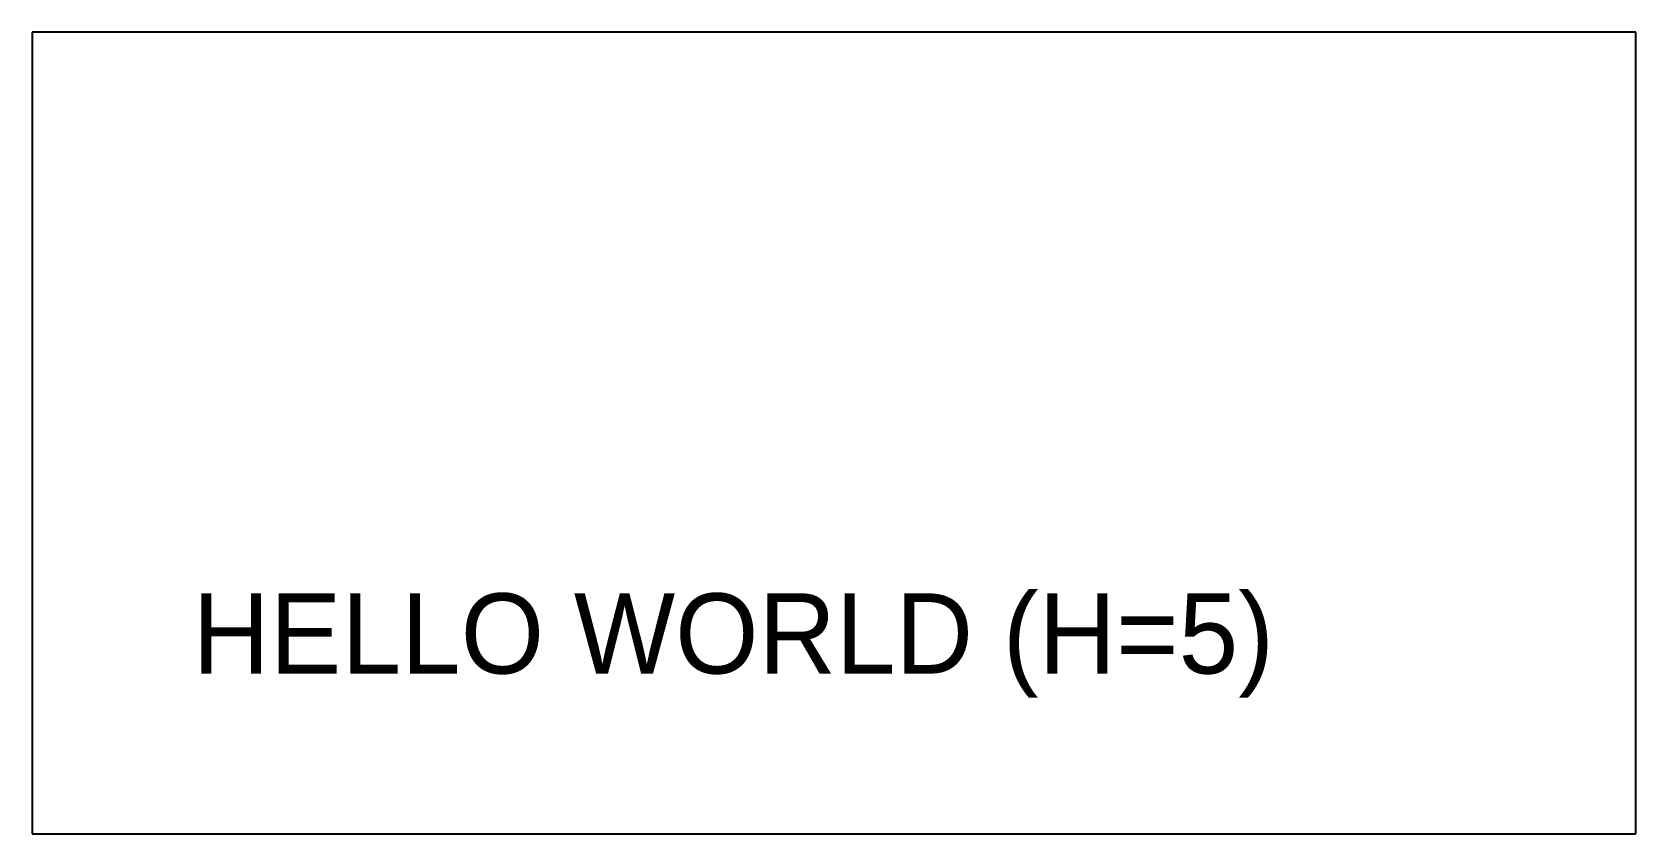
# Model space of a CAD drawing. Header units: millimetres. Extents: x 0 to 100, y 0 to 50.
import ezdxf

# ---------------------------------------------------------------- set-up
doc = ezdxf.new("R2010")
doc.units = ezdxf.units.MM
doc.layers.get('0').update_dxf_attribs({"linetype": 'CONTINUOUS'})

msp = doc.modelspace()

# ---------------------------------------------------------------- linework, layer by layer
for p, q in [((100, 50), (0, 50)), ((0, 50), (0, 0)), ((100, 0), (100, 50)), ((0, 0), (100, 0))]:
    msp.add_line(p, q)

# ---------------------------------------------------------------- texts
msp.add_text('HELLO WORLD (H=5)', height=5).set_placement((10, 10))

doc.saveas('drawing.dxf')
